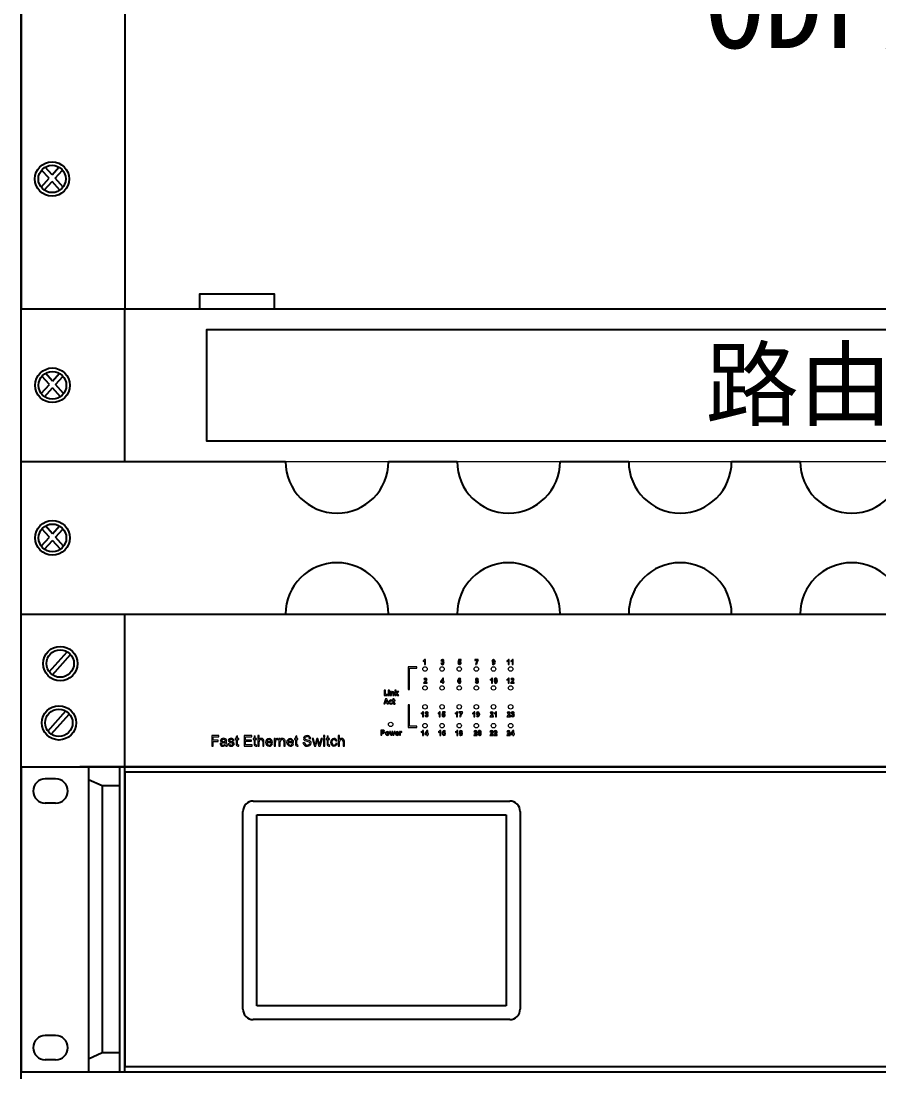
# Model space of a CAD drawing. Header units: millimetres. Extents: x 969 to 1551, y 435 to 847.
# Drawn here: x 1050 to 1075, y 494.45 to 525.06 of the extents above; entities that cross this region are included whole.
import ezdxf
from ezdxf.enums import TextEntityAlignment as Align

# ---------------------------------------------------------------- set-up
doc = ezdxf.new("R2010")
doc.units = ezdxf.units.MM
doc.styles.get("Standard").update_dxf_attribs({"font": ''})
doc.styles.get('Standard').set_extended_font_data('SimSun')

# ---------------------------------------------------------------- blocks, each defined once
blk = doc.blocks.new('机柜—交换机')
at = {"color": 0}
for p, q in [((0, 0), (0, 4.445)), ((0, 4.445), (48.418, 4.445)), ((0.821, 2.77), (1.345, 3.352)), ((0.914, 2.679), (1.447, 3.267)), ((0.783, 1.042), (1.308, 1.625)), ((0.877, 0.952), (1.409, 1.54)), ((0, 0), (48.418, 0))]:
    blk.add_line(p, q, dxfattribs=at)
at = {"color": 0, "linetype": 'Continuous'}
blk.add_line((3.024, 0), (3.024, 4.445), dxfattribs=at)
at = {"color": 0, "linetype": 'Continuous', "lineweight": 0}
for p, q in [((11.719, 3.089), (11.719, 3.063)), ((11.756, 3.084), (11.756, 2.976)), ((11.785, 3.127), (11.761, 3.127)), ((11.785, 2.976), (11.785, 3.127)), ((12.234, 3.088), (12.26, 3.083)), ((12.272, 3.067), (12.269, 3.044)), ((12.748, 3.127), (12.733, 3.049)), ((12.824, 3.127), (12.748, 3.127)), ((12.765, 3.074), (12.769, 3.1)), ((12.769, 3.1), (12.824, 3.1)), ((12.824, 3.1), (12.824, 3.127)), ((13.229, 3.127), (13.229, 3.1)), ((13.327, 3.127), (13.229, 3.127)), ((13.229, 3.1), (13.294, 3.1)), ((13.327, 3.106), (13.327, 3.127)), ((14.162, 3.089), (14.162, 3.063)), ((14.199, 3.084), (14.199, 2.976)), ((14.228, 3.127), (14.205, 3.127)), ((14.228, 2.976), (14.228, 3.127)), ((14.279, 3.089), (14.279, 3.063)), ((14.316, 3.084), (14.316, 2.976)), ((14.345, 3.127), (14.321, 3.127)), ((14.345, 2.976), (14.345, 3.127)), ((11.28, 2.914), (11.28, 2.253)), ((11.533, 2.914), (11.28, 2.914)), ((11.32, 2.874), (11.533, 2.874)), ((11.32, 2.253), (11.32, 2.874)), ((11.533, 2.874), (11.533, 2.914)), ((11.756, 2.976), (11.785, 2.976)), ((12.259, 3.02), (12.232, 3.016)), ((12.758, 3.02), (12.729, 3.017)), ((12.733, 3.049), (12.756, 3.045)), ((13.249, 2.979), (13.277, 2.979)), ((13.754, 3.014), (13.726, 3.011)), ((14.199, 2.976), (14.228, 2.976)), ((14.316, 2.976), (14.345, 2.976)), ((11.736, 2.539), (11.765, 2.536)), ((11.833, 2.46), (11.776, 2.46)), ((11.833, 2.433), (11.833, 2.46)), ((12.29, 2.584), (12.225, 2.488)), ((12.225, 2.488), (12.225, 2.463)), ((12.225, 2.463), (12.286, 2.463)), ((12.252, 2.488), (12.286, 2.54)), ((12.286, 2.488), (12.252, 2.488)), ((12.286, 2.54), (12.286, 2.488)), ((12.286, 2.463), (12.286, 2.433)), ((12.314, 2.584), (12.29, 2.584)), ((12.314, 2.488), (12.314, 2.584)), ((12.333, 2.488), (12.314, 2.488)), ((12.314, 2.463), (12.333, 2.463)), ((12.314, 2.433), (12.314, 2.463)), ((12.333, 2.463), (12.333, 2.488)), ((12.793, 2.543), (12.82, 2.546)), ((13.676, 2.546), (13.676, 2.52)), ((13.713, 2.541), (13.713, 2.433)), ((13.742, 2.584), (13.719, 2.584)), ((13.742, 2.433), (13.742, 2.584)), ((14.163, 2.546), (14.163, 2.52)), ((14.2, 2.541), (14.2, 2.433)), ((14.229, 2.584), (14.206, 2.584)), ((14.229, 2.433), (14.229, 2.584)), ((14.272, 2.539), (14.3, 2.536)), ((14.369, 2.46), (14.312, 2.46)), ((14.369, 2.433), (14.369, 2.46)), ((10.585, 2.227), (10.585, 2.077)), ((10.623, 2.227), (10.585, 2.227)), ((10.623, 2.106), (10.623, 2.227)), ((10.7, 2.234), (10.7, 2.206)), ((10.738, 2.234), (10.7, 2.234)), ((10.7, 2.206), (10.738, 2.206)), ((10.701, 2.19), (10.701, 2.077)), ((10.736, 2.19), (10.701, 2.19)), ((10.736, 2.077), (10.736, 2.19)), ((10.738, 2.206), (10.738, 2.234)), ((10.799, 2.19), (10.763, 2.19)), ((10.763, 2.19), (10.763, 2.077)), ((10.799, 2.178), (10.799, 2.19)), ((10.799, 2.077), (10.799, 2.157)), ((10.869, 2.077), (10.869, 2.151)), ((10.895, 2.234), (10.895, 2.077)), ((10.931, 2.234), (10.895, 2.234)), ((10.931, 2.146), (10.931, 2.234)), ((10.964, 2.19), (10.931, 2.146)), ((11.006, 2.19), (10.964, 2.19)), ((10.966, 2.141), (11.006, 2.19)), ((11.28, 2.253), (11.32, 2.253)), ((11.733, 2.433), (11.833, 2.433)), ((12.286, 2.433), (12.314, 2.433)), ((13.713, 2.433), (13.742, 2.433)), ((14.2, 2.433), (14.229, 2.433)), ((14.268, 2.433), (14.369, 2.433)), ((10.62, 1.98), (10.569, 1.83)), ((10.585, 2.077), (10.685, 2.077)), ((10.607, 1.83), (10.616, 1.861)), ((10.616, 1.861), (10.664, 1.861)), ((10.661, 1.98), (10.62, 1.98)), ((10.685, 2.106), (10.623, 2.106)), ((10.625, 1.888), (10.64, 1.938)), ((10.655, 1.888), (10.625, 1.888)), ((10.64, 1.938), (10.655, 1.888)), ((10.712, 1.83), (10.661, 1.98)), ((10.664, 1.861), (10.673, 1.83)), ((10.685, 2.077), (10.685, 2.106)), ((10.701, 2.077), (10.736, 2.077)), ((10.763, 2.077), (10.799, 2.077)), ((10.812, 1.907), (10.816, 1.907)), ((10.816, 1.866), (10.812, 1.866)), ((10.816, 1.907), (10.816, 1.937)), ((10.816, 1.836), (10.816, 1.866)), ((10.822, 1.943), (10.822, 1.919)), ((10.835, 1.943), (10.822, 1.943)), ((10.822, 1.919), (10.835, 1.919)), ((10.834, 2.133), (10.834, 2.077)), ((10.834, 2.077), (10.869, 2.077)), ((10.835, 1.976), (10.835, 1.943)), ((10.87, 1.976), (10.835, 1.976)), ((10.835, 1.919), (10.835, 1.866)), ((10.87, 1.943), (10.87, 1.976)), ((10.904, 1.943), (10.87, 1.943)), ((10.87, 1.919), (10.904, 1.919)), ((10.87, 1.879), (10.87, 1.919)), ((10.895, 2.077), (10.931, 2.077)), ((10.904, 1.856), (10.901, 1.856)), ((10.904, 1.919), (10.904, 1.943)), ((10.904, 1.831), (10.904, 1.856)), ((10.931, 2.119), (10.936, 2.126)), ((10.931, 2.077), (10.931, 2.119)), ((10.936, 2.126), (10.967, 2.077)), ((11.008, 2.077), (10.966, 2.141)), ((10.967, 2.077), (11.008, 2.077)), ((10.569, 1.83), (10.607, 1.83)), ((10.673, 1.83), (10.712, 1.83)), ((11.28, 1.807), (11.28, 1.146)), ((11.32, 1.807), (11.28, 1.807)), ((11.32, 1.186), (11.32, 1.807)), ((11.663, 1.566), (11.663, 1.54)), ((11.7, 1.562), (11.7, 1.453)), ((11.729, 1.604), (11.705, 1.604)), ((11.729, 1.453), (11.729, 1.604)), ((11.773, 1.565), (11.799, 1.56)), ((11.811, 1.544), (11.808, 1.521)), ((12.154, 1.566), (12.154, 1.54)), ((12.191, 1.562), (12.191, 1.453)), ((12.219, 1.604), (12.196, 1.604)), ((12.219, 1.453), (12.219, 1.604)), ((12.281, 1.601), (12.266, 1.523)), ((12.357, 1.601), (12.281, 1.601)), ((12.298, 1.549), (12.303, 1.575)), ((12.303, 1.575), (12.357, 1.575)), ((12.357, 1.575), (12.357, 1.601)), ((12.655, 1.566), (12.655, 1.54)), ((12.693, 1.562), (12.693, 1.453)), ((12.721, 1.604), (12.698, 1.604)), ((12.721, 1.453), (12.721, 1.604)), ((12.862, 1.601), (12.764, 1.601)), ((12.764, 1.601), (12.764, 1.575)), ((12.764, 1.575), (12.83, 1.575)), ((12.862, 1.58), (12.862, 1.601)), ((13.161, 1.566), (13.161, 1.54)), ((13.198, 1.562), (13.198, 1.453)), ((13.227, 1.604), (13.203, 1.604)), ((13.227, 1.453), (13.227, 1.604)), ((13.67, 1.559), (13.699, 1.557)), ((13.794, 1.566), (13.794, 1.54)), ((13.832, 1.562), (13.832, 1.453)), ((13.86, 1.604), (13.837, 1.604)), ((13.86, 1.453), (13.86, 1.604)), ((14.164, 1.559), (14.192, 1.557)), ((14.281, 1.565), (14.308, 1.56)), ((14.319, 1.544), (14.316, 1.521)), ((11.7, 1.453), (11.729, 1.453)), ((11.798, 1.497), (11.771, 1.493)), ((12.191, 1.453), (12.219, 1.453)), ((12.291, 1.495), (12.263, 1.492)), ((12.266, 1.523), (12.289, 1.52)), ((12.693, 1.453), (12.721, 1.453)), ((12.784, 1.453), (12.812, 1.453)), ((13.198, 1.453), (13.227, 1.453)), ((13.298, 1.491), (13.27, 1.488)), ((13.667, 1.453), (13.767, 1.453)), ((13.767, 1.48), (13.71, 1.48)), ((13.767, 1.453), (13.767, 1.48)), ((13.832, 1.453), (13.86, 1.453)), ((14.16, 1.453), (14.261, 1.453)), ((14.261, 1.48), (14.204, 1.48)), ((14.261, 1.453), (14.261, 1.48)), ((14.307, 1.497), (14.279, 1.493)), ((10.536, 1.067), (10.488, 1.067)), ((10.488, 1.067), (10.488, 0.917)), ((10.518, 1.042), (10.533, 1.042)), ((10.518, 0.999), (10.518, 1.042)), ((10.534, 0.999), (10.518, 0.999)), ((10.518, 0.974), (10.538, 0.974)), ((10.518, 0.917), (10.518, 0.974)), ((10.741, 1.026), (10.775, 0.917)), ((10.769, 1.026), (10.741, 1.026)), ((10.789, 0.955), (10.769, 1.026)), ((10.808, 1.026), (10.789, 0.955)), ((10.803, 0.917), (10.822, 0.987)), ((10.835, 1.026), (10.808, 1.026)), ((10.822, 0.987), (10.84, 0.917)), ((10.854, 0.955), (10.835, 1.026)), ((10.874, 1.026), (10.854, 0.955)), ((10.868, 0.917), (10.903, 1.026)), ((10.903, 1.026), (10.874, 1.026)), ((10.982, 0.981), (10.939, 0.981)), ((10.939, 0.963), (11.011, 0.963)), ((11.009, 0.947), (10.981, 0.952)), ((11.033, 1.026), (11.033, 0.917)), ((11.06, 1.026), (11.033, 1.026)), ((11.06, 1.011), (11.06, 1.026)), ((11.062, 0.917), (11.062, 0.951)), ((11.094, 0.998), (11.103, 1.023)), ((11.28, 1.146), (11.533, 1.146)), ((11.533, 1.186), (11.32, 1.186)), ((11.533, 1.146), (11.533, 1.186)), ((11.663, 1.023), (11.663, 0.997)), ((11.7, 1.019), (11.7, 0.911)), ((11.728, 1.061), (11.705, 1.061)), ((11.728, 0.911), (11.728, 1.061)), ((11.831, 1.061), (11.766, 0.966)), ((11.766, 0.966), (11.766, 0.941)), ((11.766, 0.941), (11.828, 0.941)), ((11.793, 0.966), (11.828, 1.017)), ((11.828, 0.966), (11.793, 0.966)), ((11.828, 1.017), (11.828, 0.966)), ((11.828, 0.941), (11.828, 0.911)), ((11.855, 1.061), (11.831, 1.061)), ((11.855, 0.966), (11.855, 1.061)), ((11.874, 0.966), (11.855, 0.966)), ((11.855, 0.941), (11.874, 0.941)), ((11.855, 0.911), (11.855, 0.941)), ((11.874, 0.941), (11.874, 0.966)), ((12.166, 1.023), (12.166, 0.997)), ((12.203, 1.019), (12.203, 0.911)), ((12.232, 1.061), (12.209, 1.061)), ((12.232, 0.911), (12.232, 1.061)), ((12.344, 1.021), (12.372, 1.024)), ((12.663, 1.023), (12.663, 0.997)), ((12.7, 1.019), (12.7, 0.911)), ((12.728, 1.061), (12.705, 1.061)), ((12.728, 0.911), (12.728, 1.061)), ((13.197, 1.017), (13.225, 1.014)), ((13.294, 0.938), (13.237, 0.938)), ((13.294, 0.911), (13.294, 0.938)), ((13.665, 1.017), (13.693, 1.014)), ((13.762, 0.938), (13.705, 0.938)), ((13.762, 0.911), (13.762, 0.938)), ((13.781, 1.017), (13.81, 1.014)), ((13.878, 0.938), (13.821, 0.938)), ((13.878, 0.911), (13.878, 0.938)), ((14.157, 1.017), (14.186, 1.014)), ((14.254, 0.938), (14.197, 0.938)), ((14.254, 0.911), (14.254, 0.938)), ((14.334, 1.061), (14.269, 0.966)), ((14.269, 0.966), (14.269, 0.941)), ((14.269, 0.941), (14.33, 0.941)), ((14.296, 0.966), (14.33, 1.017)), ((14.33, 0.966), (14.296, 0.966)), ((14.33, 1.017), (14.33, 0.966)), ((14.33, 0.941), (14.33, 0.911)), ((14.358, 1.061), (14.334, 1.061)), ((14.358, 0.966), (14.358, 1.061)), ((14.377, 0.966), (14.358, 0.966)), ((14.358, 0.941), (14.377, 0.941)), ((14.358, 0.911), (14.358, 0.941)), ((14.377, 0.941), (14.377, 0.966)), ((5.56, 0.907), (5.56, 0.603)), ((5.766, 0.907), (5.56, 0.907)), ((5.601, 0.871), (5.766, 0.871)), ((5.601, 0.777), (5.601, 0.871)), ((5.744, 0.777), (5.601, 0.777)), ((5.601, 0.741), (5.744, 0.741)), ((5.601, 0.603), (5.601, 0.741)), ((5.744, 0.741), (5.744, 0.777)), ((5.766, 0.871), (5.766, 0.907)), ((5.807, 0.76), (5.844, 0.755)), ((5.955, 0.713), (5.954, 0.7)), ((5.992, 0.695), (5.992, 0.745)), ((6.072, 0.674), (6.035, 0.669)), ((6.174, 0.762), (6.21, 0.766)), ((6.242, 0.824), (6.242, 0.795)), ((6.27, 0.824), (6.242, 0.824)), ((6.242, 0.795), (6.27, 0.795)), ((6.307, 0.901), (6.27, 0.878)), ((6.27, 0.878), (6.27, 0.824)), ((6.27, 0.795), (6.27, 0.667)), ((6.307, 0.824), (6.307, 0.901)), ((6.345, 0.824), (6.307, 0.824)), ((6.307, 0.795), (6.345, 0.795)), ((6.307, 0.665), (6.307, 0.795)), ((6.345, 0.795), (6.345, 0.824)), ((6.35, 0.603), (6.345, 0.636)), ((6.505, 0.907), (6.505, 0.603)), ((6.726, 0.907), (6.505, 0.907)), ((6.545, 0.778), (6.545, 0.871)), ((6.545, 0.871), (6.726, 0.871)), ((6.714, 0.778), (6.545, 0.778)), ((6.545, 0.742), (6.714, 0.742)), ((6.545, 0.639), (6.545, 0.742)), ((6.733, 0.639), (6.545, 0.639)), ((6.714, 0.742), (6.714, 0.778)), ((6.726, 0.871), (6.726, 0.907)), ((6.733, 0.603), (6.733, 0.639)), ((6.763, 0.824), (6.763, 0.795)), ((6.79, 0.824), (6.763, 0.824)), ((6.763, 0.795), (6.79, 0.795)), ((6.828, 0.901), (6.79, 0.878)), ((6.79, 0.878), (6.79, 0.824)), ((6.79, 0.795), (6.79, 0.667)), ((6.828, 0.824), (6.828, 0.901)), ((6.865, 0.824), (6.828, 0.824)), ((6.828, 0.795), (6.865, 0.795)), ((6.828, 0.665), (6.828, 0.795)), ((6.865, 0.795), (6.865, 0.824)), ((6.87, 0.603), (6.865, 0.636)), ((6.902, 0.907), (6.902, 0.603)), ((6.939, 0.907), (6.902, 0.907)), ((6.939, 0.798), (6.939, 0.907)), ((6.939, 0.603), (6.939, 0.723)), ((7.044, 0.742), (7.044, 0.603)), ((7.081, 0.603), (7.081, 0.742)), ((7.164, 0.703), (7.329, 0.703)), ((7.29, 0.734), (7.166, 0.734)), ((7.328, 0.669), (7.289, 0.674)), ((7.374, 0.824), (7.374, 0.603)), ((7.408, 0.824), (7.374, 0.824)), ((7.408, 0.79), (7.408, 0.824)), ((7.412, 0.603), (7.412, 0.718)), ((7.481, 0.782), (7.494, 0.817)), ((7.517, 0.824), (7.517, 0.603)), ((7.55, 0.824), (7.517, 0.824)), ((7.55, 0.792), (7.55, 0.824)), ((7.554, 0.603), (7.554, 0.723)), ((7.658, 0.737), (7.658, 0.603)), ((7.696, 0.603), (7.696, 0.738)), ((7.779, 0.703), (7.944, 0.703)), ((7.905, 0.734), (7.781, 0.734)), ((7.943, 0.669), (7.904, 0.674)), ((7.969, 0.824), (7.969, 0.795)), ((7.997, 0.824), (7.969, 0.824)), ((7.969, 0.795), (7.997, 0.795)), ((8.034, 0.901), (7.997, 0.878)), ((7.997, 0.878), (7.997, 0.824)), ((7.997, 0.795), (7.997, 0.667)), ((8.034, 0.824), (8.034, 0.901)), ((8.071, 0.824), (8.034, 0.824)), ((8.034, 0.795), (8.071, 0.795)), ((8.034, 0.665), (8.034, 0.795)), ((8.071, 0.795), (8.071, 0.824)), ((8.077, 0.603), (8.071, 0.636)), ((8.255, 0.704), (8.217, 0.701)), ((8.412, 0.819), (8.451, 0.822)), ((8.483, 0.824), (8.55, 0.603)), ((8.522, 0.824), (8.483, 0.824)), ((8.557, 0.696), (8.522, 0.824)), ((8.57, 0.649), (8.557, 0.696)), ((8.617, 0.824), (8.581, 0.694)), ((8.589, 0.603), (8.634, 0.773)), ((8.655, 0.824), (8.617, 0.824)), ((8.634, 0.773), (8.643, 0.735)), ((8.643, 0.735), (8.678, 0.603)), ((8.688, 0.695), (8.655, 0.824)), ((8.699, 0.653), (8.688, 0.695)), ((8.712, 0.696), (8.699, 0.653)), ((8.75, 0.824), (8.712, 0.696)), ((8.717, 0.603), (8.786, 0.824)), ((8.786, 0.824), (8.75, 0.824)), ((8.818, 0.907), (8.818, 0.864)), ((8.855, 0.907), (8.818, 0.907)), ((8.818, 0.864), (8.855, 0.864)), ((8.855, 0.824), (8.818, 0.824)), ((8.818, 0.824), (8.818, 0.603)), ((8.855, 0.864), (8.855, 0.907)), ((8.855, 0.603), (8.855, 0.824)), ((8.891, 0.824), (8.891, 0.795)), ((8.919, 0.824), (8.891, 0.824)), ((8.891, 0.795), (8.919, 0.795)), ((8.956, 0.901), (8.919, 0.878)), ((8.919, 0.878), (8.919, 0.824)), ((8.919, 0.795), (8.919, 0.667)), ((8.956, 0.824), (8.956, 0.901)), ((8.994, 0.824), (8.956, 0.824)), ((8.956, 0.795), (8.994, 0.795)), ((8.956, 0.665), (8.956, 0.795)), ((8.994, 0.795), (8.994, 0.824)), ((8.999, 0.603), (8.994, 0.636)), ((9.171, 0.753), (9.208, 0.759)), ((9.211, 0.679), (9.175, 0.684)), ((9.243, 0.907), (9.243, 0.603)), ((9.281, 0.907), (9.243, 0.907)), ((9.281, 0.798), (9.281, 0.907)), ((9.281, 0.603), (9.281, 0.723)), ((9.386, 0.742), (9.386, 0.603)), ((9.423, 0.603), (9.423, 0.742)), ((10.488, 0.917), (10.518, 0.917)), ((10.775, 0.917), (10.803, 0.917)), ((10.84, 0.917), (10.868, 0.917)), ((11.033, 0.917), (11.062, 0.917)), ((11.7, 0.911), (11.728, 0.911)), ((11.828, 0.911), (11.855, 0.911)), ((12.203, 0.911), (12.232, 0.911)), ((12.7, 0.911), (12.728, 0.911)), ((13.193, 0.911), (13.294, 0.911)), ((13.661, 0.911), (13.762, 0.911)), ((13.778, 0.911), (13.878, 0.911)), ((14.154, 0.911), (14.254, 0.911)), ((14.33, 0.911), (14.358, 0.911)), ((5.56, 0.603), (5.601, 0.603)), ((5.965, 0.603), (6.004, 0.603)), ((6.505, 0.603), (6.733, 0.603)), ((6.902, 0.603), (6.939, 0.603)), ((7.044, 0.603), (7.081, 0.603)), ((7.374, 0.603), (7.412, 0.603)), ((7.517, 0.603), (7.554, 0.603)), ((7.658, 0.603), (7.696, 0.603)), ((8.55, 0.603), (8.589, 0.603)), ((8.678, 0.603), (8.717, 0.603)), ((8.818, 0.603), (8.855, 0.603)), ((9.243, 0.603), (9.281, 0.603)), ((9.386, 0.603), (9.423, 0.603))]:
    blk.add_line(p, q, dxfattribs=at)
at = {"color": 0, "linetype": 'Continuous', "lineweight": 0, "flags": 128}
for points in [[(13.752, 3.076), (13.753, 3.086), (13.758, 3.095), (13.763, 3.1), (13.767, 3.102), (13.77, 3.103)], [(13.794, 3.04), (13.79, 3.02), (13.783, 3.006), (13.779, 3.002), (13.775, 2.998), (13.772, 2.998), (13.771, 2.998)], [(12.753, 2.518), (12.757, 2.538), (12.763, 2.551), (12.767, 2.555), (12.772, 2.559), (12.775, 2.56), (12.776, 2.56)], [(12.795, 2.481), (12.793, 2.471), (12.788, 2.462), (12.783, 2.457), (12.78, 2.455), (12.776, 2.455)], [(13.833, 2.455), (13.831, 2.455), (13.828, 2.457), (13.825, 2.461), (13.82, 2.471), (13.815, 2.507)], [(13.833, 2.56), (13.836, 2.559), (13.838, 2.558), (13.842, 2.554), (13.847, 2.543), (13.852, 2.507)], [(13.296, 1.553), (13.297, 1.563), (13.302, 1.572), (13.307, 1.577), (13.31, 1.579), (13.314, 1.58)], [(13.338, 1.517), (13.334, 1.497), (13.327, 1.484), (13.323, 1.479), (13.318, 1.476), (13.315, 1.475), (13.315, 1.475)], [(10.571, 1.021), (10.57, 1.016), (10.567, 1.011), (10.561, 1.005), (10.55, 1.001), (10.534, 0.999)], [(10.703, 0.972), (10.701, 0.962), (10.695, 0.951), (10.685, 0.941), (10.68, 0.939), (10.676, 0.938)], [(11.062, 0.951), (11.063, 0.971), (11.068, 0.99), (11.072, 0.998), (11.075, 1.001), (11.079, 1.002), (11.081, 1.003)], [(12.304, 0.996), (12.308, 1.015), (12.315, 1.029), (12.319, 1.033), (12.324, 1.037), (12.327, 1.038), (12.328, 1.038)], [(12.347, 0.959), (12.345, 0.949), (12.34, 0.94), (12.335, 0.935), (12.332, 0.933), (12.328, 0.932)], [(13.362, 0.932), (13.359, 0.933), (13.357, 0.934), (13.353, 0.938), (13.348, 0.949), (13.343, 0.985)], [(13.362, 1.037), (13.364, 1.037), (13.367, 1.035), (13.37, 1.031), (13.375, 1.021), (13.38, 0.985)], [(5.841, 0.662), (5.842, 0.667), (5.846, 0.675), (5.856, 0.685), (5.875, 0.695), (5.893, 0.699)], [(6.328, 0.635), (6.322, 0.636), (6.317, 0.639), (6.312, 0.643), (6.309, 0.651), (6.307, 0.665)], [(6.849, 0.635), (6.843, 0.636), (6.837, 0.639), (6.833, 0.643), (6.829, 0.651), (6.828, 0.665)], [(8.055, 0.635), (8.049, 0.636), (8.043, 0.639), (8.039, 0.643), (8.036, 0.651), (8.034, 0.665)], [(8.977, 0.635), (8.971, 0.636), (8.966, 0.639), (8.961, 0.643), (8.958, 0.651), (8.956, 0.665)]]:
    blk.add_lwpolyline(points, dxfattribs=at)
at = {"color": 0}
for centre, radius in [((1.143, 3.007), 0.5), ((1.143, 3.007), 0.4), ((1.105, 1.28), 0.5), ((1.105, 1.28), 0.4)]:
    blk.add_circle(centre, radius, dxfattribs=at)
at = {"color": 0, "linetype": 'Continuous', "lineweight": 0}
for centre in [(11.772, 2.847), (12.271, 2.847), (12.771, 2.847), (13.27, 2.847), (13.769, 2.847), (14.269, 2.847), (11.772, 2.297), (12.271, 2.297), (12.771, 2.297), (13.27, 2.297), (13.769, 2.297), (14.269, 2.297), (11.772, 1.748), (12.271, 1.748), (12.771, 1.748), (13.27, 1.748), (13.769, 1.748), (14.269, 1.748), (10.773, 1.234), (11.772, 1.199), (12.271, 1.199), (12.771, 1.199), (13.27, 1.199), (13.769, 1.199), (14.269, 1.199)]:
    blk.add_circle(centre, 0.0649, dxfattribs=at)
for centre, radius, start, end in [((11.687, 3.168), 0.085, 292.0618, 331.2815), ((11.688, 3.158), 0.0999, 287.8843, 312.7382), ((12.284, 3.075), 0.0514, 94.1051, 166.4183), ((12.282, 3.081), 0.0222, 98.2014, 174.8223), ((12.273, 3.091), 0.0234, 267.9236, 349.9953), ((12.278, 3.085), 0.018, 4.8313, 85.1687), ((12.282, 3.081), 0.0454, 44.6246, 92.0389), ((12.29, 3.089), 0.0348, 292.3216, 358.679), ((12.289, 3.088), 0.0356, 0.5443, 45.217), ((12.785, 3.036), 0.0434, 90.243, 117.2016), ((12.777, 3.026), 0.0537, 3.3037, 81.6461), ((13.517, 2.948), 0.27, 145.6563, 173.4093), ((13.535, 2.95), 0.26, 143.1407, 173.5945), ((13.778, 3.072), 0.0549, 97.0274, 175.8898), ((13.775, 3.078), 0.0519, 182.4438, 260.4742), ((13.779, 3.074), 0.0272, 176.3313, 254.7441), ((13.762, 3.075), 0.0295, 358.4285, 73.4925), ((13.75, 3.056), 0.0736, 355.9256, 73.0767), ((13.767, 3.072), 0.0247, 281.6708, 3.2909), ((14.13, 3.168), 0.085, 292.0618, 331.2815), ((14.132, 3.158), 0.0999, 287.8843, 312.7382), ((14.247, 3.168), 0.085, 292.0618, 331.2815), ((14.248, 3.158), 0.0999, 287.8843, 312.7382), ((12.285, 3.028), 0.0542, 192.501, 266.056), ((12.285, 3.023), 0.0259, 187.9963, 260.1849), ((12.283, 2.996), 0.0496, 91.6778, 107.0853), ((12.276, 3.023), 0.0254, 279.8612, 359.8076), ((12.276, 3.029), 0.0554, 274.7882, 351.9998), ((12.277, 3.022), 0.0246, 1.4711, 78.9018), ((12.291, 3.019), 0.04, 3.7512, 72.9837), ((12.782, 3.03), 0.0539, 193.7268, 266.949), ((12.779, 3.028), 0.0288, 90.9405, 141.7161), ((12.783, 3.024), 0.0256, 189.5095, 260.8011), ((12.773, 3.029), 0.0276, 358.9675, 79.0417), ((12.773, 3.026), 0.028, 283.2798, 4.5599), ((12.781, 3.024), 0.0478, 267.7675, 324.328), ((12.776, 3.029), 0.0541, 323.2559, 0.7089), ((13.772, 3.02), 0.0467, 191.2816, 265.6052), ((13.773, 3.017), 0.0193, 187.237, 262.763), ((13.767, 3.062), 0.0345, 269.2454, 320.5499), ((13.749, 3.046), 0.0751, 285.4431, 3.8501), ((11.859, 2.396), 0.132, 129.8762, 163.8269), ((11.788, 2.531), 0.053, 92.8434, 170.7661), ((11.788, 2.536), 0.0235, 97.8375, 180.2274), ((11.633, 2.658), 0.214, 311.3688, 320.5274), ((12.634, 1.678), 1.161, 134.6543, 137.6403), ((11.783, 2.539), 0.0211, 3.2483, 85.4193), ((11.784, 2.534), 0.0496, 9.1541, 88.3182), ((11.772, 2.541), 0.0326, 324.783, 357.9013), ((11.758, 2.549), 0.0757, 322.7514, 354.3532), ((12.798, 2.511), 0.0752, 105.5937, 183.8916), ((12.796, 2.501), 0.0736, 176.1362, 253.028), ((12.779, 2.497), 0.0336, 89.454, 141.4918), ((12.78, 2.485), 0.0248, 101.5582, 183.0825), ((12.785, 2.483), 0.0296, 178.2959, 253.412), ((12.768, 2.483), 0.0274, 356.1639, 74.4714), ((12.768, 2.485), 0.0549, 276.9783, 356.1966), ((12.773, 2.541), 0.0193, 7.1936, 82.0161), ((12.774, 2.536), 0.0474, 12.2133, 85.3277), ((12.771, 2.479), 0.0521, 2.6441, 80.7224), ((13.285, 2.472), 0.0474, 117.9549, 175.3826), ((13.279, 2.474), 0.0418, 177.6359, 232.1293), ((13.286, 2.538), 0.0453, 89.7678, 171.4827), ((13.28, 2.549), 0.0388, 185.5103, 243.4169), ((13.29, 2.478), 0.0241, 97.6113, 178.0393), ((13.292, 2.479), 0.026, 180.9531, 259.4729), ((13.288, 2.541), 0.0198, 94.5152, 174.3935), ((13.288, 2.544), 0.0196, 183.981, 264.9276), ((13.285, 2.537), 0.0463, 9.6103, 89.1392), ((13.284, 2.544), 0.0198, 274.9177, 355.803), ((13.285, 2.541), 0.0195, 5.047, 84.953), ((13.283, 2.477), 0.0248, 2.8152, 80.9728), ((13.283, 2.478), 0.0245, 279.1501, 1.7578), ((13.284, 2.483), 0.0524, 274.0284, 353.9083), ((13.291, 2.549), 0.0399, 298.4835, 354.0389), ((13.29, 2.473), 0.046, 5.5813, 63.8275), ((13.644, 2.624), 0.085, 292.0618, 331.2815), ((13.645, 2.615), 0.0999, 287.8843, 312.7382), ((13.888, 2.515), 0.103, 148.7501, 184.039), ((13.857, 2.499), 0.0725, 173.5551, 251.1884), ((13.831, 2.543), 0.0406, 87.006, 141.5617), ((13.971, 2.514), 0.156, 168.5584, 182.3771), ((13.836, 2.541), 0.0187, 98.5098, 169.7926), ((13.835, 2.542), 0.0413, 38.5688, 92.3696), ((13.831, 2.473), 0.0187, 278.5098, 349.7926), ((13.697, 2.501), 0.155, 348.5268, 2.381), ((13.777, 2.514), 0.105, 356.1096, 30.8494), ((13.779, 2.5), 0.104, 328.8075, 4.0795), ((14.131, 2.624), 0.085, 292.0618, 331.2815), ((14.132, 2.615), 0.0999, 287.8843, 312.7382), ((14.395, 2.396), 0.132, 129.8762, 163.8269), ((14.324, 2.531), 0.053, 92.8434, 170.7661), ((14.324, 2.536), 0.0235, 97.8375, 180.2274), ((14.169, 2.658), 0.214, 311.3688, 320.5274), ((15.17, 1.678), 1.161, 134.6543, 137.6403), ((14.32, 2.534), 0.0496, 9.1541, 88.3182), ((14.319, 2.539), 0.0211, 3.2483, 85.4193), ((14.307, 2.541), 0.0326, 324.783, 357.9013), ((14.293, 2.549), 0.0757, 322.7514, 354.3532), ((10.841, 2.128), 0.0651, 96.8702, 131.0548), ((10.822, 2.123), 0.0408, 96.8988, 124.2976), ((10.818, 2.148), 0.016, 33.3314, 93.9244), ((10.738, 2.135), 0.0957, 358.9999, 13.2934), ((10.829, 2.153), 0.0407, 357.0502, 82.8181), ((13.286, 2.485), 0.0542, 233.286, 271.6997), ((13.835, 2.471), 0.0406, 267.006, 321.5617), ((10.786, 1.885), 0.0693, 136.4545, 178.755), ((10.789, 1.89), 0.0732, 182.5961, 220.9531), ((10.782, 1.915), 0.0879, 236.792, 268.4481), ((10.782, 1.86), 0.0868, 92.3427, 122.8917), ((10.786, 1.888), 0.034, 99.5493, 182.3081), ((10.786, 1.886), 0.0339, 179.5885, 261.5462), ((10.773, 1.84), 0.106, 65.8945, 86.8197), ((10.778, 1.871), 0.0501, 63.7181, 86.8653), ((10.779, 1.902), 0.0496, 272.258, 296.6203), ((10.762, 1.853), 0.0737, 47.5372, 59.0981), ((10.766, 1.912), 0.0652, 303.2192, 315.0688), ((10.876, 1.869), 0.0406, 183.8346, 270.9153), ((10.941, 1.876), 0.0703, 177.7735, 192.8206), ((10.886, 1.87), 0.017, 213.2446, 273.9868), ((10.882, 1.906), 0.0541, 276.2278, 291.3712), ((10.779, 1.915), 0.088, 270.6397, 284.8039), ((10.761, 1.957), 0.133, 287.6794, 294.6432), ((10.875, 1.967), 0.139, 270.6052, 282.2385), ((11.631, 1.645), 0.085, 292.0618, 331.2815), ((11.632, 1.635), 0.0999, 287.8843, 312.7382), ((11.823, 1.553), 0.0514, 94.1051, 166.4183), ((11.821, 1.558), 0.0222, 98.2014, 174.8223), ((11.812, 1.568), 0.0234, 267.9236, 349.9953), ((11.817, 1.562), 0.018, 4.8313, 85.1687), ((11.821, 1.559), 0.0454, 44.6246, 92.0389), ((11.829, 1.566), 0.0348, 292.3216, 358.679), ((11.83, 1.496), 0.04, 3.7512, 72.9837), ((11.828, 1.565), 0.0356, 0.5443, 45.217), ((12.122, 1.645), 0.085, 292.0618, 331.2815), ((12.123, 1.635), 0.0999, 287.8843, 312.7382), ((12.312, 1.502), 0.0288, 90.9405, 141.7161), ((12.318, 1.51), 0.0434, 90.243, 117.2016), ((12.306, 1.504), 0.0276, 358.9675, 79.0417), ((12.31, 1.501), 0.0537, 3.3037, 81.6461), ((12.624, 1.645), 0.085, 292.0618, 331.2815), ((12.625, 1.635), 0.0999, 287.8843, 312.7382), ((13.052, 1.423), 0.27, 145.6563, 173.4093), ((13.071, 1.424), 0.26, 143.1407, 173.5945), ((13.129, 1.645), 0.085, 292.0618, 331.2815), ((13.13, 1.635), 0.0999, 287.8843, 312.7382), ((13.322, 1.549), 0.0549, 97.0274, 175.8898), ((13.319, 1.555), 0.0519, 182.4438, 260.4742), ((13.323, 1.552), 0.0272, 176.3313, 254.7441), ((13.306, 1.552), 0.0295, 358.4285, 73.4925), ((13.294, 1.533), 0.0736, 355.9256, 73.0767), ((13.311, 1.549), 0.0247, 281.6708, 3.2909), ((13.722, 1.551), 0.053, 92.8434, 170.7661), ((13.722, 1.557), 0.0235, 97.8375, 180.2274), ((13.567, 1.679), 0.214, 311.3688, 320.5274), ((13.717, 1.559), 0.0211, 3.2483, 85.4193), ((13.718, 1.554), 0.0496, 9.1541, 88.3182), ((13.706, 1.561), 0.0326, 324.783, 357.9013), ((13.692, 1.57), 0.0757, 322.7514, 354.3532), ((13.762, 1.645), 0.085, 292.0618, 331.2815), ((13.764, 1.635), 0.0999, 287.8843, 312.7382), ((14.216, 1.551), 0.053, 92.8434, 170.7661), ((14.216, 1.557), 0.0235, 97.8375, 180.2274), ((14.061, 1.679), 0.214, 311.3688, 320.5274), ((14.212, 1.554), 0.0496, 9.1541, 88.3182), ((14.211, 1.559), 0.0211, 3.2483, 85.4193), ((14.2, 1.561), 0.0326, 324.783, 357.9013), ((14.186, 1.57), 0.0757, 322.7514, 354.3532), ((14.331, 1.553), 0.0514, 94.1051, 166.4183), ((14.33, 1.558), 0.0222, 98.2014, 174.8223), ((14.32, 1.568), 0.0234, 267.9236, 349.9953), ((14.325, 1.562), 0.018, 4.8313, 85.1687), ((14.329, 1.559), 0.0454, 44.6246, 92.0389), ((14.337, 1.566), 0.0348, 292.3216, 358.679), ((14.339, 1.496), 0.04, 3.7512, 72.9837), ((14.337, 1.565), 0.0356, 0.5443, 45.217), ((11.823, 1.505), 0.0542, 192.501, 266.056), ((11.824, 1.5), 0.0259, 187.9963, 260.1849), ((11.822, 1.474), 0.0496, 91.6778, 107.0853), ((11.815, 1.5), 0.0254, 279.8612, 359.8076), ((11.815, 1.506), 0.0554, 274.7882, 351.9998), ((11.816, 1.499), 0.0246, 1.4711, 78.9018), ((12.315, 1.505), 0.0539, 193.7268, 266.949), ((12.316, 1.499), 0.0256, 189.5095, 260.8011), ((12.306, 1.501), 0.028, 283.2798, 4.5599), ((12.314, 1.499), 0.0478, 267.7675, 324.328), ((12.309, 1.503), 0.0541, 323.2559, 0.7089), ((13.316, 1.497), 0.0467, 191.2816, 265.6052), ((13.317, 1.494), 0.0193, 187.237, 262.763), ((13.311, 1.539), 0.0345, 269.2454, 320.5499), ((13.292, 1.523), 0.0751, 285.4431, 3.8501), ((13.793, 1.417), 0.132, 129.8762, 163.8269), ((14.568, 0.698), 1.161, 134.6543, 137.6403), ((14.287, 1.417), 0.132, 129.8762, 163.8269), ((15.062, 0.698), 1.161, 134.6543, 137.6403), ((14.332, 1.505), 0.0542, 192.501, 266.056), ((14.333, 1.5), 0.0259, 187.9963, 260.1849), ((14.331, 1.474), 0.0496, 91.6778, 107.0853), ((14.324, 1.5), 0.0254, 279.8612, 359.8076), ((14.325, 1.499), 0.0246, 1.4711, 78.9018), ((14.324, 1.506), 0.0554, 274.7882, 351.9998), ((10.537, 0.899), 0.143, 82.9274, 91.6486), ((10.542, 0.882), 0.185, 80.7817, 91.9524), ((10.541, 1.152), 0.178, 268.9164, 279.017), ((10.548, 1.018), 0.0239, 6.4717, 73.7102), ((10.552, 1.024), 0.0503, 289.4653, 357.2617), ((10.552, 1.019), 0.0505, 2.776, 66.4435), ((10.684, 0.965), 0.0638, 96.5733, 172.6023), ((10.684, 0.978), 0.0635, 184.417, 263.5247), ((10.682, 0.973), 0.0323, 100.056, 182.5764), ((10.684, 0.971), 0.0337, 179.3198, 257.8561), ((10.67, 0.966), 0.0631, 5.7835, 83.9841), ((10.669, 0.972), 0.0335, 359.4251, 77.8945), ((10.669, 0.978), 0.0638, 276.7788, 354.2639), ((10.969, 0.97), 0.0596, 99.4549, 178.8203), ((10.97, 0.968), 0.0609, 177.4231, 214.6528), ((10.958, 0.964), 0.0487, 218.0962, 274.2688), ((10.966, 0.983), 0.0265, 140.3436, 183.6322), ((10.967, 0.965), 0.0286, 182.4689, 259.7653), ((10.961, 0.986), 0.0202, 89.0183, 138.5935), ((10.95, 0.969), 0.0605, 355.1949, 81.7307), ((10.956, 0.98), 0.0266, 1.3489, 78.6152), ((10.96, 0.958), 0.022, 277.3162, 343.4128), ((10.959, 0.971), 0.0557, 273.377, 335.1452), ((11.091, 0.994), 0.0354, 100.3508, 151.3245), ((11.079, 0.976), 0.0266, 55.2619, 86.4178), ((11.084, 0.993), 0.0359, 57.9327, 89.6269), ((11.631, 1.102), 0.085, 292.0618, 331.2815), ((11.632, 1.092), 0.0999, 287.8843, 312.7382), ((12.134, 1.102), 0.085, 292.0618, 331.2815), ((12.135, 1.092), 0.0999, 287.8843, 312.7382), ((12.35, 0.989), 0.0752, 105.5937, 183.8916), ((12.348, 0.979), 0.0736, 176.1362, 253.028), ((12.331, 0.975), 0.0336, 89.454, 141.4918), ((12.332, 0.963), 0.0248, 101.5582, 183.0825), ((12.336, 0.961), 0.0296, 178.2959, 253.412), ((12.319, 0.961), 0.0274, 356.1639, 74.4714), ((12.32, 0.963), 0.0549, 276.9783, 356.1966), ((12.325, 1.019), 0.0193, 7.1936, 82.0161), ((12.326, 1.014), 0.0474, 12.2133, 85.3277), ((12.323, 0.957), 0.0521, 2.6441, 80.7224), ((12.631, 1.102), 0.085, 292.0618, 331.2815), ((12.632, 1.092), 0.0999, 287.8843, 312.7382), ((12.818, 0.95), 0.0474, 117.9549, 175.3826), ((12.813, 0.952), 0.0418, 177.6359, 232.1293), ((12.819, 1.016), 0.0453, 89.7678, 171.4827), ((12.813, 1.026), 0.0388, 185.5103, 243.4169), ((12.819, 0.963), 0.0542, 233.286, 271.6997), ((12.823, 0.956), 0.0241, 97.6113, 178.0393), ((12.825, 0.957), 0.026, 180.9531, 259.4729), ((12.821, 1.019), 0.0198, 94.5152, 174.3935), ((12.821, 1.022), 0.0196, 183.981, 264.9276), ((12.819, 1.015), 0.0463, 9.6103, 89.1392), ((12.818, 1.019), 0.0195, 5.047, 84.953), ((12.818, 1.022), 0.0198, 274.9177, 355.803), ((12.816, 0.955), 0.0248, 2.8152, 80.9728), ((12.816, 0.956), 0.0245, 279.1501, 1.7578), ((12.817, 0.961), 0.0524, 274.0284, 353.9083), ((12.825, 1.027), 0.0399, 298.4835, 354.0389), ((12.824, 0.951), 0.046, 5.5813, 63.8275), ((13.32, 0.874), 0.132, 129.8762, 163.8269), ((13.249, 1.008), 0.053, 92.8434, 170.7661), ((13.249, 1.014), 0.0235, 97.8375, 180.2274), ((13.094, 1.136), 0.214, 311.3688, 320.5274), ((14.095, 0.155), 1.161, 134.6543, 137.6403), ((13.245, 1.012), 0.0496, 9.1541, 88.3182), ((13.244, 1.016), 0.0211, 3.2483, 85.4193), ((13.232, 1.019), 0.0326, 324.783, 357.9013), ((13.218, 1.027), 0.0757, 322.7514, 354.3532), ((13.416, 0.992), 0.103, 148.7501, 184.039), ((13.385, 0.977), 0.0725, 173.5551, 251.1884), ((13.36, 1.021), 0.0406, 87.006, 141.5617), ((13.499, 0.991), 0.156, 168.5584, 182.3771), ((13.364, 1.019), 0.0187, 98.5098, 169.7926), ((13.363, 1.02), 0.0413, 38.5688, 92.3696), ((13.359, 0.951), 0.0187, 278.5098, 349.7926), ((13.364, 0.949), 0.0406, 267.006, 321.5617), ((13.225, 0.978), 0.155, 348.5268, 2.381), ((13.306, 0.992), 0.105, 356.1096, 30.8494), ((13.307, 0.977), 0.104, 328.8075, 4.0795), ((13.788, 0.874), 0.132, 129.8762, 163.8269), ((13.717, 1.008), 0.053, 92.8434, 170.7661), ((13.717, 1.014), 0.0235, 97.8375, 180.2274), ((13.562, 1.136), 0.214, 311.3688, 320.5274), ((14.563, 0.155), 1.161, 134.6543, 137.6403), ((13.713, 1.012), 0.0496, 9.1541, 88.3182), ((13.712, 1.016), 0.0211, 3.2483, 85.4193), ((13.701, 1.019), 0.0326, 324.783, 357.9013), ((13.687, 1.027), 0.0757, 322.7514, 354.3532), ((13.904, 0.874), 0.132, 129.8762, 163.8269), ((13.833, 1.008), 0.053, 92.8434, 170.7661), ((13.833, 1.014), 0.0235, 97.8375, 180.2274), ((13.678, 1.136), 0.214, 311.3688, 320.5274), ((14.679, 0.155), 1.161, 134.6543, 137.6403), ((13.828, 1.016), 0.0211, 3.2483, 85.4193), ((13.829, 1.012), 0.0496, 9.1541, 88.3182), ((13.817, 1.019), 0.0326, 324.783, 357.9013), ((13.803, 1.027), 0.0757, 322.7514, 354.3532), ((14.281, 0.874), 0.132, 129.8762, 163.8269), ((14.21, 1.008), 0.053, 92.8434, 170.7661), ((14.209, 1.014), 0.0235, 97.8375, 180.2274), ((14.055, 1.136), 0.214, 311.3688, 320.5274), ((15.055, 0.155), 1.161, 134.6543, 137.6403), ((14.205, 1.016), 0.0211, 3.2483, 85.4193), ((14.205, 1.012), 0.0496, 9.1541, 88.3182), ((14.193, 1.019), 0.0326, 324.783, 357.9013), ((14.179, 1.027), 0.0757, 322.7514, 354.3532), ((5.879, 0.649), 0.0786, 107.8584, 171.4615), ((5.878, 0.676), 0.0786, 191.313, 268.8335), ((5.907, 0.722), 0.107, 89.9811, 158.8083), ((5.883, 0.67), 0.043, 190.8451, 272.867), ((5.901, 0.738), 0.0598, 89.7729, 162.6945), ((5.918, 0.456), 0.276, 96.411, 103.4221), ((5.865, 0.746), 0.149, 274.4646, 308.5726), ((5.882, 0.707), 0.0796, 272.1795, 326.2155), ((5.856, 1.076), 0.347, 275.2454, 286.4516), ((5.859, 0.985), 0.287, 276.793, 289.3235), ((5.907, 0.739), 0.0592, 51.2518, 95.2923), ((5.911, 0.74), 0.0885, 26.5952, 92.8919), ((5.914, 0.757), 0.0404, 353.4432, 43.1792), ((5.868, 0.695), 0.0868, 338.2207, 3.4323), ((5.474, 0.759), 0.48, 358.0542, 359.2179), ((6.036, 0.637), 0.0788, 185.0068, 205.5863), ((5.792, 0.752), 0.2, 358.1027, 8.044), ((6.279, 0.685), 0.287, 177.9693, 196.635), ((6.13, 0.697), 0.0987, 196.3994, 269.9059), ((6.113, 0.758), 0.0722, 130.4163, 174.7042), ((6.14, 0.802), 0.106, 200.3459, 264.733), ((6.128, 0.697), 0.132, 92.3772, 118.0133), ((6.129, 0.687), 0.0587, 192.5214, 270.0459), ((6.12, 0.753), 0.0451, 82.6968, 158.985), ((6.098, 0.769), 0.0204, 179.9023, 219.4053), ((6.108, 0.778), 0.0332, 219.9562, 250.5574), ((6.283, 1.316), 0.6, 251.8797, 255.1665), ((6.123, 0.736), 0.0922, 19.1061, 90.2799), ((6.127, 0.749), 0.0486, 14.7216, 91.5386), ((6.133, 0.678), 0.0495, 266.0183, 343.5079), ((6.123, 0.636), 0.101, 18.3489, 86.2117), ((6.126, 0.694), 0.0965, 272.106, 343.8915), ((6.097, 0.53), 0.17, 65.0676, 78.6886), ((6.157, 0.664), 0.023, 359.3054, 59.0298), ((6.33, 0.66), 0.0604, 172.6702, 262.2573), ((6.325, 0.75), 0.115, 271.6505, 279.7707), ((6.85, 0.66), 0.0604, 172.6702, 262.2573), ((6.845, 0.75), 0.115, 271.6505, 279.7707), ((7.004, 0.744), 0.0842, 89.0637, 140.3079), ((7.011, 0.725), 0.0723, 100.9936, 181.3305), ((6.991, 0.743), 0.0531, 358.9463, 82.8258), ((6.996, 0.744), 0.0851, 359.1307, 83.9824), ((7.247, 0.709), 0.121, 98.562, 178.7936), ((7.244, 0.716), 0.118, 182.116, 263.6238), ((7.247, 0.71), 0.0831, 184.5107, 258.7344), ((7.241, 0.724), 0.0749, 98.8158, 172.0267), ((7.213, 0.713), 0.116, 0.0782, 82.1459), ((7.23, 0.74), 0.0579, 38.7952, 91.3279), ((7.222, 0.7), 0.0718, 276.968, 339.0029), ((7.227, 0.705), 0.107, 272.1215, 340.4693), ((7.211, 0.731), 0.0792, 2.357, 34.8924), ((7.019, 0.716), 0.31, 357.7462, 359.5894), ((7.469, 0.763), 0.0666, 101.3151, 156.0723), ((7.556, 0.72), 0.144, 163.0103, 180.6442), ((7.46, 0.745), 0.0452, 97.8179, 158.035), ((7.453, 0.737), 0.0528, 57.7739, 89.1843), ((7.455, 0.756), 0.0723, 56.7272, 88.921), ((7.618, 0.748), 0.0806, 87.9958, 146.642), ((7.625, 0.726), 0.071, 100.1085, 182.2156), ((7.603, 0.741), 0.0553, 355.4178, 80.457), ((7.616, 0.746), 0.0827, 20.4927, 87.1728), ((7.493, 0.745), 0.203, 358.1316, 8.4302), ((7.862, 0.709), 0.121, 98.562, 178.7936), ((7.859, 0.716), 0.118, 182.116, 263.6238), ((7.862, 0.71), 0.0831, 184.5107, 258.7344), ((7.855, 0.724), 0.0749, 98.8158, 172.0267), ((7.828, 0.713), 0.116, 0.0782, 82.1459), ((7.845, 0.74), 0.0579, 38.7952, 91.3279), ((7.837, 0.7), 0.0718, 276.968, 339.0029), ((7.842, 0.705), 0.107, 272.1215, 340.4693), ((7.825, 0.731), 0.0792, 2.357, 34.8924), ((7.634, 0.716), 0.31, 357.7462, 359.5894), ((8.056, 0.66), 0.0604, 172.6702, 262.2573), ((8.052, 0.75), 0.115, 271.6505, 279.7707), ((8.346, 0.729), 0.132, 192.4814, 270.6998), ((8.339, 0.798), 0.115, 91.7075, 164.3332), ((8.315, 0.838), 0.0872, 186.1886, 240.0709), ((8.348, 0.73), 0.0966, 195.7478, 268.2776), ((8.337, 0.802), 0.0754, 89.1961, 156.8649), ((8.303, 0.831), 0.0354, 178.8297, 228.2749), ((8.884, 2.592), 1.93, 251.5079, 255.0292), ((10.481, 7.487), 7.036, 251.7607, 252.8623), ((8.336, 0.794), 0.118, 13.3009, 89.8336), ((8.338, 0.801), 0.0765, 13.6104, 90.1225), ((8.348, 0.711), 0.0778, 268.2527, 340.4954), ((8.34, 0.721), 0.124, 273.173, 344.8633), ((8.368, 0.677), 0.0539, 8.5413, 71.0089), ((8.363, 0.677), 0.0971, 7.0583, 62.6851), ((-5.692, 4.311), 14.725, 345.5976, 345.7803), ((8.979, 0.66), 0.0604, 172.6702, 262.2573), ((8.974, 0.75), 0.115, 271.6505, 279.7707), ((9.139, 0.71), 0.12, 99.2464, 178.9684), ((9.134, 0.712), 0.115, 179.6808, 262.7732), ((9.141, 0.717), 0.0835, 103.7285, 182.3305), ((9.14, 0.708), 0.0825, 176.5811, 255.3803), ((9.113, 0.69), 0.0623, 275.9356, 353.5829), ((9.11, 0.701), 0.104, 275.1981, 347.4191), ((9.115, 0.732), 0.0962, 15.7996, 87.4345), ((9.113, 0.738), 0.0604, 14.4052, 82.0321), ((9.345, 0.744), 0.0842, 89.0637, 140.3079), ((9.353, 0.725), 0.0723, 100.9936, 181.3305), ((9.333, 0.743), 0.0531, 358.9463, 82.8258), ((9.338, 0.744), 0.0851, 359.1307, 83.9824), ((6.32, 0.743), 0.144, 270.8457, 282.2469), ((6.84, 0.743), 0.144, 270.8457, 282.2469), ((8.046, 0.743), 0.144, 270.8457, 282.2469), ((8.969, 0.743), 0.144, 270.8457, 282.2469)]:
    blk.add_arc(centre, radius, start, end, dxfattribs=at)
blk = doc.blocks.new('机柜—2U通信分机')
at = {"color": 0}
for p, q in [((0, 8.89), (0, 0)), ((0, 8.89), (1.717, 8.89)), ((46.571, 8.89), (1.717, 8.89)), ((1.963, 8.89), (1.963, 0)), ((2.872, 8.89), (2.872, 0)), ((3.024, 0), (3.024, 8.89)), ((45.394, 8.738), (3.024, 8.738)), ((3.024, 8.738), (3.024, 0.152)), ((1.01, 8.536), (0.707, 8.536)), ((2.367, 8.334), (1.963, 8.514)), ((2.367, 8.334), (2.367, 0.556)), ((2.872, 8.334), (2.367, 8.334)), ((1.01, 7.829), (0.707, 7.829)), ((6.769, 7.89), (14.244, 7.89)), ((6.465, 1.829), (6.465, 7.587)), ((6.87, 7.486), (14.143, 7.486)), ((6.87, 1.93), (6.87, 7.486)), ((14.143, 7.486), (14.143, 1.93)), ((14.547, 7.587), (14.547, 1.829)), ((14.143, 1.93), (6.87, 1.93)), ((14.244, 1.525), (6.769, 1.525)), ((1.01, 1.061), (0.707, 1.061)), ((1.01, 0.354), (0.707, 0.354)), ((2.367, 0.556), (1.963, 0.376)), ((2.872, 0.556), (2.367, 0.556)), ((0, 0), (1.717, 0)), ((1.717, 0), (46.571, 0)), ((45.394, 0.152), (3.024, 0.152))]:
    blk.add_line(p, q, dxfattribs=at)
for centre, radius, start, end in [((0.707, 8.183), 0.354, 90, 270), ((1.01, 8.183), 0.354, 270, 90), ((6.769, 7.587), 0.303, 90, 180), ((14.244, 7.587), 0.303, 0, 90), ((6.769, 1.829), 0.303, 180, 270), ((14.244, 1.829), 0.303, 270, 0), ((0.707, 0.707), 0.354, 90, 270), ((1.01, 0.707), 0.354, 270, 90)]:
    blk.add_arc(centre, radius, start, end, dxfattribs=at)
blk = doc.blocks.new('机柜—网线槽')
at = {"color": 0, "linetype": 'Continuous', "lineweight": 0}
blk.add_line((0, 4.445), (0, 0), dxfattribs=at)
at = {"color": 0}
for p, q in [((0, 4.445), (7.709, 4.445)), ((10.709, 4.445), (12.709, 4.445)), ((15.709, 4.445), (17.709, 4.445)), ((20.709, 4.445), (22.709, 4.445)), ((0.827, 2.244), (0.609, 2.485)), ((0.827, 2.244), (0.609, 2.485)), ((0.916, 2.344), (0.712, 2.571)), ((0.916, 2.344), (0.712, 2.571)), ((0.916, 2.344), (1.121, 2.571)), ((1.006, 2.244), (1.224, 2.485)), ((0.592, 1.982), (0.827, 2.244)), ((0.686, 1.891), (0.916, 2.146)), ((1.147, 1.891), (0.916, 2.146)), ((1.147, 1.891), (0.916, 2.146)), ((1.241, 1.982), (1.006, 2.244)), ((1.241, 1.982), (1.006, 2.244)), ((0, 0), (7.709, 0)), ((10.709, 0), (12.709, 0)), ((15.709, 0), (17.709, 0)), ((20.709, 0), (22.709, 0))]:
    blk.add_line(p, q, dxfattribs=at)
for radius in [0.505, 0.404]:
    blk.add_circle((0.916, 2.222), radius, dxfattribs=at)
for centre, start, end in [((9.209, 4.445), 180, 0), ((14.209, 4.445), 180, 0), ((19.209, 4.445), 180, 0), ((24.209, 4.445), 180, 0), ((9.209, 0), 0, 180), ((14.209, 0), 0, 180), ((19.209, 0), 0, 180), ((24.209, 0), 0, 180)]:
    blk.add_arc(centre, 1.5, start, end, dxfattribs=at)
blk = doc.blocks.new('机柜—1U补空')
at = {"color": 0, "linetype": 'Continuous', "lineweight": 0}
for p, q in [((48.418, 4.445), (0, 4.445)), ((0, 4.445), (0, 0))]:
    blk.add_line(p, q, dxfattribs=at)
blk = doc.blocks.new('机柜—路由器—1U')
at = {"color": 0, "linetype": 'Continuous', "lineweight": 0}
for p, q in [((48.418, 4.445), (0, 4.445)), ((0, 4.445), (0, 0)), ((0, 0), (48.418, 0))]:
    blk.add_line(p, q, dxfattribs=at)
at = {"color": 0}
for p, q in [((3.024, 0), (3.024, 4.445)), ((0.827, 2.244), (0.609, 2.485)), ((0.827, 2.244), (0.609, 2.485)), ((0.916, 2.344), (0.712, 2.571)), ((0.916, 2.344), (0.712, 2.571)), ((0.916, 2.344), (1.121, 2.571)), ((1.006, 2.244), (1.224, 2.485)), ((0.592, 1.982), (0.827, 2.244)), ((0.686, 1.891), (0.916, 2.146)), ((1.147, 1.891), (0.916, 2.146)), ((1.147, 1.891), (0.916, 2.146)), ((1.241, 1.982), (1.006, 2.244)), ((1.241, 1.982), (1.006, 2.244))]:
    blk.add_line(p, q, dxfattribs=at)
blk.add_lwpolyline([(5.415, 3.852), (5.415, 3.852), (43.002, 3.852), (43.002, 3.852), (43.002, 0.593), (43.002, 0.593), (5.415, 0.593), (5.415, 0.593)], close=True, dxfattribs=at)
for radius in [0.505, 0.404]:
    blk.add_circle((0.916, 2.222), radius, dxfattribs=at)
blk.add_text('路由器', height=2, dxfattribs=at).set_placement((19.942, 1.253))
blk = doc.blocks.new('*U25')
at = {"color": 0}
blk.add_lwpolyline([(5.791, 226.402), (54.209, 226.402), (54.209, 8.598), (5.791, 8.598)], close=True, dxfattribs=at)
blk = doc.blocks.new('机柜—4U补空')
at = {"color": 0}
for p, q in [((0, 17.78), (0, 0)), ((0, 17.78), (0, 17.78)), ((48.418, 17.78), (0, 17.78)), ((48.418, 17.78), (48.418, 17.78)), ((48.418, 0), (48.418, 17.78)), ((0.816, 14.014), (0.601, 14.252)), ((0.816, 14.014), (0.601, 14.252)), ((0.904, 14.112), (0.702, 14.337)), ((0.904, 14.112), (0.702, 14.337)), ((0.904, 14.112), (1.106, 14.337)), ((0.904, 14.112), (1.106, 14.337)), ((0.992, 14.014), (1.207, 14.252)), ((0.992, 14.014), (1.207, 14.252)), ((47.426, 14.014), (47.211, 14.252)), ((47.426, 14.014), (47.211, 14.252)), ((47.514, 14.112), (47.312, 14.337)), ((47.514, 14.112), (47.312, 14.337)), ((47.514, 14.112), (47.716, 14.337)), ((47.602, 14.014), (47.817, 14.252)), ((0.584, 13.756), (0.816, 14.014)), ((0.584, 13.756), (0.816, 14.014)), ((0.677, 13.666), (0.904, 13.917)), ((0.677, 13.666), (0.904, 13.917)), ((1.132, 13.666), (0.904, 13.917)), ((1.132, 13.666), (0.904, 13.917)), ((1.225, 13.756), (0.992, 14.014)), ((1.225, 13.756), (0.992, 14.014)), ((47.193, 13.756), (47.426, 14.014)), ((47.286, 13.666), (47.514, 13.917)), ((47.741, 13.666), (47.514, 13.917)), ((47.741, 13.666), (47.514, 13.917)), ((47.834, 13.756), (47.602, 14.014)), ((47.834, 13.756), (47.602, 14.014)), ((0.816, 3.808), (0.601, 4.046)), ((0.816, 3.808), (0.601, 4.046)), ((0.904, 3.906), (0.702, 4.131)), ((0.904, 3.906), (0.702, 4.131)), ((0.904, 3.906), (1.106, 4.131)), ((0.992, 3.808), (1.207, 4.046)), ((47.426, 3.808), (47.211, 4.046)), ((47.426, 3.808), (47.211, 4.046)), ((47.514, 3.906), (47.312, 4.131)), ((47.514, 3.906), (47.312, 4.131)), ((47.514, 3.906), (47.716, 4.131)), ((47.602, 3.808), (47.817, 4.046)), ((0.584, 3.55), (0.816, 3.808)), ((0.677, 3.46), (0.904, 3.711)), ((1.132, 3.46), (0.904, 3.711)), ((1.132, 3.46), (0.904, 3.711)), ((1.225, 3.55), (0.992, 3.808)), ((1.225, 3.55), (0.992, 3.808)), ((47.193, 3.55), (47.426, 3.808)), ((47.286, 3.46), (47.514, 3.711)), ((47.741, 3.46), (47.514, 3.711)), ((47.741, 3.46), (47.514, 3.711)), ((47.834, 3.55), (47.602, 3.808)), ((47.834, 3.55), (47.602, 3.808)), ((0, 0), (48.418, 0)), ((0, 0), (0, 0)), ((48.418, 0), (48.418, 0))]:
    blk.add_line(p, q, dxfattribs=at)
for centre, radius in [((0.904, 13.993), 0.498), ((0.904, 13.993), 0.398), ((47.514, 13.993), 0.498), ((47.514, 13.993), 0.398), ((0.904, 3.787), 0.498), ((0.904, 3.787), 0.398), ((47.514, 3.787), 0.498), ((47.514, 3.787), 0.398)]:
    blk.add_circle(centre, radius, dxfattribs=at)
blk = doc.blocks.new('机柜—ODF架')
at = {"color": 0}
for points in [[(3.024, 0), (45.394, 0), (45.394, 17.78), (3.024, 17.78)], [(5.204, 0), (7.384, 0), (7.384, 0.431), (5.204, 0.431)]]:
    blk.add_lwpolyline(points, close=True, dxfattribs=at)
blk.add_blockref('机柜—4U补空', (0, 0), dxfattribs=at)
blk.add_text('ODF架', height=2.5, dxfattribs=at).set_placement((24.209, 8.89), align=Align.MIDDLE)

msp = doc.modelspace()

# ---------------------------------------------------------------- block references
at = {"color": 4}
for name, p in [('*U25', (1044.209, 441.402)), ('机柜—路由器—1U', (1050, 512.23))]:
    msp.add_blockref(name, p, dxfattribs=at)
at = {"color": 5}
msp.add_blockref('机柜—ODF架', (1050, 516.675), dxfattribs=at)
at = {"color": 3}
for name, p in [('机柜—网线槽', (1050, 507.785)), ('机柜—交换机', (1050, 503.34)), ('机柜—2U通信分机', (1050, 494.45)), ('机柜—1U补空', (1050, 490.005))]:
    msp.add_blockref(name, p, dxfattribs=at)

doc.saveas('drawing.dxf')
